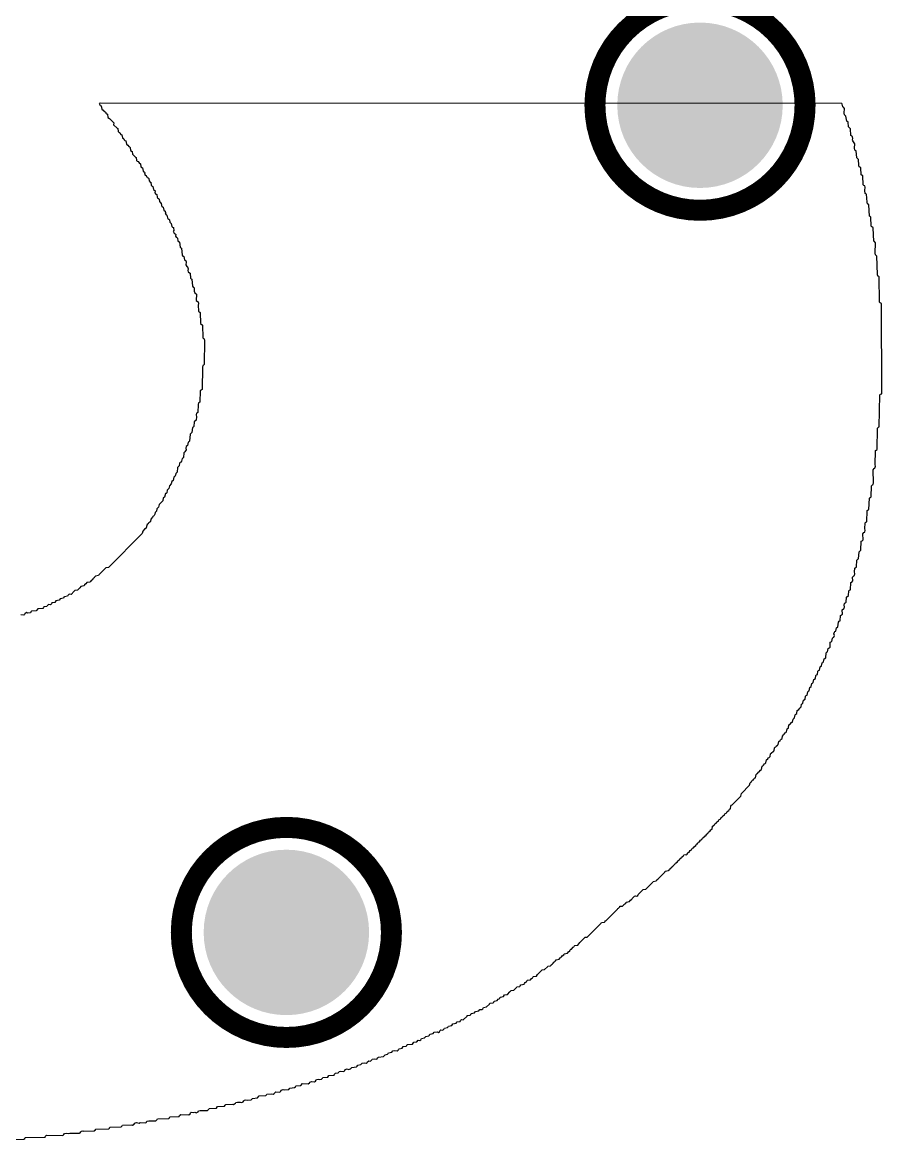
# Model space of a CAD drawing. Header units: inches. Extents: x -10 to 344, y -7 to 75.
# Drawn here: x 13.6 to 15.677, y 8.904 to 11.606 of the extents above; entities that cross this region are included whole.
import ezdxf

# ---------------------------------------------------------------- set-up
doc = ezdxf.new("R2010")
doc.units = ezdxf.units.IN
for name, color, linetype in [('Bottom Layer', 5, 'Continuous'), ('Bottom Overlay', 54, 'Continuous'), ('Drill Drawing', 1, 'Continuous'), ('Mid Layer 1', 16, 'Continuous'), ('Mid Layer 2', 76, 'Continuous'), ('Top Layer', 1, 'Continuous'), ('Via Holes', 16, 'Continuous')]:
    doc.layers.add(name, color=color, linetype=linetype)

msp = doc.modelspace()

# ---------------------------------------------------------------- hatches: boundary and pattern name
at = {"layer": 'Bottom Layer'}
h = msp.add_hatch(color=5, dxfattribs=at)
edge = h.paths.add_edge_path()
edge.add_arc((15.2381, 11.4051), 0.2, 0, 360)
h = msp.add_hatch(color=5, dxfattribs=at)
edge = h.paths.add_edge_path()
edge.add_arc((14.2381, 9.4051), 0.2, 0, 360)
at = {"layer": 'Mid Layer 1'}
h = msp.add_hatch(color=16, dxfattribs=at)
edge = h.paths.add_edge_path()
edge.add_arc((15.2381, 11.4051), 0.2, 0, 360)
h = msp.add_hatch(color=16, dxfattribs=at)
edge = h.paths.add_edge_path()
edge.add_arc((14.2381, 9.4051), 0.2, 0, 360)
at = {"layer": 'Mid Layer 2'}
h = msp.add_hatch(color=76, dxfattribs=at)
edge = h.paths.add_edge_path()
edge.add_arc((15.2381, 11.4051), 0.2, 0, 360)
h = msp.add_hatch(color=76, dxfattribs=at)
edge = h.paths.add_edge_path()
edge.add_arc((14.2381, 9.4051), 0.2, 0, 360)
at = {"layer": 'Top Layer'}
h = msp.add_hatch(color=1, dxfattribs=at)
edge = h.paths.add_edge_path()
edge.add_arc((15.2381, 11.4051), 0.2, 0, 360)
h = msp.add_hatch(color=1, dxfattribs=at)
edge = h.paths.add_edge_path()
edge.add_arc((14.2381, 9.4051), 0.2, 0, 360)
at = {"layer": 'Via Holes'}
h = msp.add_hatch(color=7, dxfattribs=at)
edge = h.paths.add_edge_path()
edge.add_arc((15.2381, 11.4051), 0.1, 0, 360)
h = msp.add_hatch(color=7, dxfattribs=at)
edge = h.paths.add_edge_path()
edge.add_arc((14.2381, 9.4051), 0.1, 0, 360)

# ---------------------------------------------------------------- linework, layer by layer
at = {"layer": 'Bottom Overlay'}
for p, q in [((13.7877, 11.4102), (13.7856, 11.4092)), ((13.7856, 11.4092), (13.7867, 11.4061)), ((13.7867, 11.4061), (13.7882, 11.4045)), ((15.5811, 11.4097), (13.7877, 11.4102)), ((13.7882, 11.4045), (13.7903, 11.4035)), ((13.7903, 11.4035), (13.7919, 11.3957)), ((15.5821, 11.4076), (15.5811, 11.4097)), ((15.5831, 11.4014), (15.5821, 11.4076)), ((15.5852, 11.4003), (15.5831, 11.4014)), ((13.7919, 11.3957), (13.7955, 11.3931)), ((13.7955, 11.3931), (13.7976, 11.3899)), ((13.7976, 11.3899), (13.7997, 11.3889)), ((13.7997, 11.3889), (13.8012, 11.3873)), ((13.8012, 11.3873), (13.8018, 11.3858)), ((13.8018, 11.3858), (13.8038, 11.3847)), ((13.8038, 11.3847), (13.8054, 11.3832)), ((13.8054, 11.3832), (13.8064, 11.3759)), ((13.8064, 11.3759), (13.8101, 11.3733)), ((15.5873, 11.3972), (15.5852, 11.4003)), ((15.5868, 11.3863), (15.5873, 11.3972)), ((15.5878, 11.3821), (15.5868, 11.3863)), ((15.5909, 11.379), (15.5878, 11.3821)), ((15.592, 11.3707), (15.5909, 11.379)), ((13.8101, 11.3733), (13.821, 11.3624)), ((13.821, 11.3624), (13.8205, 11.3577)), ((13.8205, 11.3577), (13.8288, 11.3494)), ((13.8288, 11.3494), (13.8304, 11.3489)), ((13.8304, 11.3489), (13.8314, 11.3416)), ((15.593, 11.3665), (15.592, 11.3707)), ((15.5961, 11.3645), (15.593, 11.3665)), ((15.5972, 11.353), (15.5961, 11.3645)), ((15.6019, 11.3483), (15.5972, 11.353)), ((15.6029, 11.3317), (15.6019, 11.3483)), ((13.8314, 11.3416), (13.833, 11.34)), ((13.833, 11.34), (13.8345, 11.3395)), ((13.8345, 11.3395), (13.8356, 11.3374)), ((13.8356, 11.3374), (13.8382, 11.3348)), ((13.8382, 11.3348), (13.8402, 11.3338)), ((13.8402, 11.3338), (13.8418, 11.326)), ((13.8418, 11.326), (13.8449, 11.3239)), ((13.8449, 11.3239), (13.846, 11.3218)), ((13.846, 11.3218), (13.8475, 11.3203)), ((13.8475, 11.3203), (13.8496, 11.3192)), ((15.605, 11.3307), (15.6029, 11.3317)), ((15.6065, 11.3291), (15.605, 11.3307)), ((15.6076, 11.3249), (15.6065, 11.3291)), ((15.6065, 11.3218), (15.6076, 11.3249)), ((15.6076, 11.3187), (15.6065, 11.3218)), ((13.8496, 11.3192), (13.8512, 11.3114)), ((13.8512, 11.3114), (13.8548, 11.3088)), ((13.8548, 11.3088), (13.8569, 11.3057)), ((13.8569, 11.3057), (13.859, 11.3047)), ((13.859, 11.3047), (13.8605, 11.3031)), ((13.8605, 11.3031), (13.8616, 11.2958)), ((13.8616, 11.2958), (13.8652, 11.2932)), ((13.8652, 11.2932), (13.8662, 11.287)), ((15.6123, 11.3119), (15.6076, 11.3187)), ((15.6117, 11.301), (15.6123, 11.3119)), ((15.6128, 11.2969), (15.6117, 11.301)), ((15.6159, 11.2948), (15.6128, 11.2969)), ((15.6169, 11.2781), (15.6159, 11.2948)), ((13.8662, 11.287), (13.8735, 11.2797)), ((13.8735, 11.2797), (13.8751, 11.2792)), ((13.8751, 11.2792), (13.8761, 11.2719)), ((13.8761, 11.2719), (13.8777, 11.2703)), ((13.8777, 11.2703), (13.8798, 11.2693)), ((13.8798, 11.2693), (13.8824, 11.2657)), ((13.8824, 11.2657), (13.8855, 11.2636)), ((15.6211, 11.274), (15.6169, 11.2781)), ((15.6221, 11.2605), (15.6211, 11.274)), ((13.8855, 11.2636), (13.8865, 11.2563)), ((13.8865, 11.2563), (13.8902, 11.2537)), ((13.8902, 11.2537), (13.8917, 11.2459)), ((13.8917, 11.2459), (13.8954, 11.2433)), ((13.8959, 11.2407), (13.8948, 11.2386)), ((13.8948, 11.2386), (13.8964, 11.236)), ((13.8954, 11.2433), (13.8959, 11.2407)), ((15.6232, 11.2563), (15.6221, 11.2605)), ((15.6247, 11.2558), (15.6232, 11.2563)), ((15.6268, 11.2537), (15.6247, 11.2558)), ((15.6279, 11.2371), (15.6268, 11.2537)), ((13.8964, 11.236), (13.8985, 11.235)), ((13.8985, 11.235), (13.9011, 11.2324)), ((13.9011, 11.2324), (13.9016, 11.2308)), ((13.9016, 11.2308), (13.9037, 11.2298)), ((13.9037, 11.2298), (13.9052, 11.2282)), ((13.9052, 11.2282), (13.9063, 11.222)), ((13.9063, 11.222), (13.9089, 11.2194)), ((13.9089, 11.2194), (13.9104, 11.2189)), ((13.9104, 11.2189), (13.9115, 11.2116)), ((13.9115, 11.2116), (13.913, 11.21)), ((15.6315, 11.2345), (15.6279, 11.2371)), ((15.6325, 11.2126), (15.6315, 11.2345)), ((15.6341, 11.2111), (15.6325, 11.2126)), ((13.913, 11.21), (13.9151, 11.209)), ((13.9151, 11.209), (13.9167, 11.2012)), ((13.9167, 11.2012), (13.9208, 11.1981)), ((13.9208, 11.1981), (13.9203, 11.1934)), ((13.9203, 11.1934), (13.9224, 11.1903)), ((13.9224, 11.1903), (13.9245, 11.1892)), ((13.9245, 11.1892), (13.9255, 11.183)), ((15.6362, 11.21), (15.6341, 11.2111)), ((15.6372, 11.2069), (15.6362, 11.21)), ((15.6367, 11.1991), (15.6372, 11.2069)), ((15.6377, 11.1918), (15.6367, 11.1991)), ((15.6393, 11.1913), (15.6377, 11.1918)), ((15.6409, 11.1898), (15.6393, 11.1913)), ((15.6419, 11.171), (15.6409, 11.1898)), ((13.9255, 11.183), (13.9266, 11.1809)), ((13.9266, 11.1809), (13.9286, 11.1799)), ((13.9286, 11.1799), (13.9302, 11.1783)), ((13.9302, 11.1783), (13.9312, 11.1721)), ((13.9312, 11.1721), (13.9338, 11.1695)), ((13.9338, 11.1695), (13.9354, 11.169)), ((13.9354, 11.169), (13.9364, 11.1617)), ((13.9364, 11.1617), (13.938, 11.1601)), ((13.938, 11.1601), (13.9401, 11.1591)), ((13.9401, 11.1591), (13.9416, 11.1513)), ((15.6429, 11.1669), (15.6419, 11.171)), ((15.6466, 11.1643), (15.6429, 11.1669)), ((15.6476, 11.1372), (15.6466, 11.1643)), ((13.9416, 11.1513), (13.9453, 11.1487)), ((13.9458, 11.145), (13.9448, 11.144)), ((13.9448, 11.144), (13.9474, 11.1404)), ((13.9453, 11.1487), (13.9458, 11.145)), ((13.9474, 11.1404), (13.9494, 11.1393)), ((13.9494, 11.1393), (13.9505, 11.1331)), ((13.9505, 11.1331), (13.9515, 11.131)), ((13.9515, 11.131), (13.9536, 11.13)), ((15.6497, 11.1362), (15.6476, 11.1372)), ((15.6513, 11.1346), (15.6497, 11.1362)), ((15.6523, 11.1128), (15.6513, 11.1346)), ((13.9536, 11.13), (13.9552, 11.1284)), ((13.9552, 11.1284), (13.9562, 11.1222)), ((13.9562, 11.1222), (13.9578, 11.1206)), ((13.9578, 11.1206), (13.9598, 11.1196)), ((13.9598, 11.1196), (13.9614, 11.1118)), ((13.9614, 11.1118), (13.963, 11.1102)), ((13.963, 11.1102), (13.965, 11.1092)), ((13.965, 11.1092), (13.9656, 11.1014)), ((15.6539, 11.1112), (15.6523, 11.1128)), ((15.6559, 11.1102), (15.6539, 11.1112)), ((15.657, 11.1081), (15.6559, 11.1102)), ((15.658, 11.0769), (15.657, 11.1081)), ((13.9656, 11.1014), (13.9645, 11.1003)), ((13.9645, 11.1003), (13.9671, 11.0956)), ((13.9671, 11.0956), (13.9692, 11.0946)), ((13.9692, 11.0946), (13.9708, 11.093)), ((13.9708, 11.093), (13.9702, 11.0884)), ((13.9702, 11.0884), (13.9713, 11.0863)), ((13.9713, 11.0863), (13.9734, 11.0852)), ((13.9734, 11.0852), (13.9749, 11.0837)), ((13.9749, 11.0837), (13.976, 11.0774)), ((13.976, 11.0774), (13.9786, 11.0748)), ((15.6601, 11.0759), (15.658, 11.0769)), ((13.9786, 11.0748), (13.9801, 11.0743)), ((13.9801, 11.0743), (13.9812, 11.0618)), ((13.9812, 11.0618), (13.9827, 11.0603)), ((13.9827, 11.0603), (13.9848, 11.0592)), ((13.9848, 11.0592), (13.9858, 11.0426)), ((15.6622, 11.0728), (15.6601, 11.0759)), ((15.6617, 11.0473), (15.6622, 11.0728)), ((13.9858, 11.0426), (13.9879, 11.0405)), ((13.9879, 11.0405), (13.99, 11.0395)), ((13.99, 11.0395), (13.9915, 11.0317)), ((13.9915, 11.0317), (13.9931, 11.0301)), ((13.9931, 11.0301), (13.9947, 11.0296)), ((13.9947, 11.0296), (13.9957, 11.0254)), ((13.9957, 11.0254), (13.9947, 11.0192)), ((15.6627, 11.0431), (15.6617, 11.0473)), ((15.6658, 11.04), (15.6627, 11.0431)), ((15.6669, 10.9963), (15.6658, 11.04)), ((13.9947, 11.0192), (13.9973, 11.0156)), ((13.9973, 11.0156), (13.9994, 11.0145)), ((13.9994, 11.0145), (14.0009, 11.0098)), ((14.0009, 11.0098), (13.9999, 11.0057)), ((13.9999, 11.0057), (14.0009, 11.0026)), ((14.0009, 11.0026), (14.0035, 11)), ((14.0035, 11), (14.0051, 10.9994)), ((14.0051, 10.9994), (14.0061, 10.987)), ((15.6679, 10.9922), (15.6669, 10.9963)), ((14.0061, 10.987), (14.0077, 10.9854)), ((14.0077, 10.9854), (14.0097, 10.9844)), ((14.0097, 10.9844), (14.0108, 10.9677)), ((15.6695, 10.9916), (15.6679, 10.9922)), ((15.671, 10.9901), (15.6695, 10.9916)), ((15.6721, 10.9287), (15.671, 10.9901)), ((14.0108, 10.9677), (14.0129, 10.9656)), ((14.0129, 10.9656), (14.0144, 10.9651)), ((14.0144, 10.9651), (14.0155, 10.961)), ((14.0155, 10.961), (14.0149, 10.9553)), ((14.0149, 10.9553), (14.0165, 10.9516)), ((14.0165, 10.9516), (14.0207, 10.9485)), ((14.0207, 10.9485), (14.0201, 10.9334)), ((14.0201, 10.9334), (14.0233, 10.9303)), ((14.0233, 10.9303), (14.0248, 10.9298)), ((14.0248, 10.9298), (14.0259, 10.9256)), ((14.0259, 10.9256), (14.0248, 10.9215)), ((14.0248, 10.9215), (14.0259, 10.9069)), ((15.6736, 10.9272), (15.6721, 10.9287)), ((15.6767, 10.9261), (15.6736, 10.9272)), ((15.6773, 10.7072), (15.6767, 10.9261)), ((14.0259, 10.9069), (14.0295, 10.9043)), ((14.0295, 10.9043), (14.0305, 10.8773)), ((14.0305, 10.8773), (14.0352, 10.8736)), ((14.0352, 10.8736), (14.0363, 10.8424)), ((14.0363, 10.8424), (14.0378, 10.8409)), ((14.0378, 10.8409), (14.0394, 10.8403)), ((14.0394, 10.8403), (14.0404, 10.8362)), ((14.0404, 10.8362), (14.0394, 10.7779)), ((14.0352, 10.7717), (14.0342, 10.7176)), ((14.0363, 10.7759), (14.0352, 10.7717)), ((14.0378, 10.7764), (14.0363, 10.7759)), ((14.0394, 10.7779), (14.0378, 10.7764)), ((14.03, 10.7145), (14.029, 10.6875)), ((14.0342, 10.7176), (14.03, 10.7145)), ((15.6715, 10.6277), (15.6726, 10.7046)), ((15.6726, 10.7046), (15.6747, 10.7067)), ((15.6747, 10.7067), (15.6773, 10.7072)), ((14.0248, 10.6812), (14.0238, 10.6625)), ((14.0259, 10.6854), (14.0248, 10.6812)), ((14.029, 10.6875), (14.0259, 10.6854)), ((14.0207, 10.6604), (14.0196, 10.6563)), ((14.0196, 10.6563), (14.0207, 10.6521)), ((14.0207, 10.6521), (14.0196, 10.6438)), ((14.0238, 10.6625), (14.0207, 10.6604)), ((14.0108, 10.6256), (14.0097, 10.6142)), ((14.0129, 10.6266), (14.0108, 10.6256)), ((14.0144, 10.6282), (14.0129, 10.6266)), ((14.0155, 10.6396), (14.0144, 10.6282)), ((14.0196, 10.6438), (14.0155, 10.6396)), ((15.6663, 10.5726), (15.6674, 10.6246)), ((15.6674, 10.6246), (15.6695, 10.6266)), ((15.6695, 10.6266), (15.6715, 10.6277)), ((14.0009, 10.5908), (13.9988, 10.5824)), ((14.0025, 10.5913), (14.0009, 10.5908)), ((14.004, 10.5928), (14.0025, 10.5913)), ((14.0051, 10.6095), (14.004, 10.5928)), ((14.0097, 10.6142), (14.0051, 10.6095)), ((13.9905, 10.5648), (13.9895, 10.5533)), ((13.9926, 10.5668), (13.9905, 10.5648)), ((13.9957, 10.572), (13.9926, 10.5668)), ((13.9957, 10.5804), (13.9947, 10.5762)), ((13.9947, 10.5762), (13.9957, 10.572)), ((13.9988, 10.5824), (13.9957, 10.5804)), ((15.6617, 10.5356), (15.6627, 10.57)), ((15.6627, 10.57), (15.6643, 10.5715)), ((15.6643, 10.5715), (15.6663, 10.5726)), ((13.9801, 10.5398), (13.9791, 10.5336)), ((13.9817, 10.5414), (13.9801, 10.5398)), ((13.9838, 10.5424), (13.9817, 10.5414)), ((13.9848, 10.5445), (13.9838, 10.5424)), ((13.9858, 10.5507), (13.9848, 10.5445)), ((13.9879, 10.5518), (13.9858, 10.5507)), ((13.9895, 10.5533), (13.9879, 10.5518)), ((13.9697, 10.5107), (13.9687, 10.5076)), ((13.9708, 10.5148), (13.9697, 10.5107)), ((13.9739, 10.518), (13.9708, 10.5148)), ((13.9749, 10.5294), (13.9739, 10.518)), ((13.9791, 10.5336), (13.9749, 10.5294)), ((15.657, 10.5237), (15.6591, 10.5268)), ((15.6575, 10.492), (15.657, 10.5237)), ((15.6591, 10.5268), (15.6611, 10.5278)), ((15.6611, 10.5278), (15.6627, 10.5325)), ((15.6627, 10.5325), (15.6617, 10.5356)), ((13.9552, 10.4847), (13.9541, 10.4784)), ((13.9598, 10.4894), (13.9552, 10.4847)), ((13.9609, 10.4956), (13.9598, 10.4894)), ((13.9645, 10.4982), (13.9609, 10.4956)), ((13.9656, 10.5055), (13.9645, 10.4982)), ((13.9687, 10.5076), (13.9656, 10.5055)), ((15.6518, 10.4582), (15.6528, 10.4852)), ((15.6528, 10.4852), (15.6549, 10.4873)), ((15.6549, 10.4873), (15.6565, 10.4878)), ((15.6565, 10.4878), (15.6575, 10.492)), ((13.9406, 10.4556), (13.9396, 10.4483)), ((13.9437, 10.4576), (13.9406, 10.4556)), ((13.9458, 10.466), (13.9437, 10.4576)), ((13.9474, 10.4665), (13.9458, 10.466)), ((13.9489, 10.4681), (13.9474, 10.4665)), ((13.95, 10.4743), (13.9489, 10.4681)), ((13.9541, 10.4784), (13.95, 10.4743)), ((15.6476, 10.4551), (15.6497, 10.4571)), ((15.6497, 10.4571), (15.6518, 10.4582)), ((13.925, 10.4296), (13.924, 10.4233)), ((13.9292, 10.4337), (13.925, 10.4296)), ((13.9302, 10.44), (13.9292, 10.4337)), ((13.9359, 10.4457), (13.9302, 10.44)), ((13.9396, 10.4483), (13.9359, 10.4457)), ((15.6466, 10.428), (15.6476, 10.4551)), ((13.9104, 10.4046), (13.9094, 10.3984)), ((13.9146, 10.4088), (13.9104, 10.4046)), ((13.9156, 10.4109), (13.9146, 10.4088)), ((13.9172, 10.4114), (13.9156, 10.4109)), ((13.9188, 10.4129), (13.9172, 10.4114)), ((13.9198, 10.4161), (13.9188, 10.4129)), ((13.9208, 10.4202), (13.9198, 10.4161)), ((13.924, 10.4233), (13.9208, 10.4202)), ((15.6414, 10.3979), (15.6424, 10.4249)), ((15.6424, 10.4249), (15.6445, 10.427)), ((15.6445, 10.427), (15.6466, 10.428)), ((13.8907, 10.3755), (13.8896, 10.3693)), ((13.8954, 10.3802), (13.8907, 10.3755)), ((13.899, 10.3828), (13.8954, 10.3802)), ((13.9, 10.3869), (13.899, 10.3828)), ((13.9016, 10.3916), (13.9, 10.3869)), ((13.9037, 10.3927), (13.9016, 10.3916)), ((13.9042, 10.3942), (13.9037, 10.3927)), ((13.9058, 10.3958), (13.9042, 10.3942)), ((13.9078, 10.3968), (13.9058, 10.3958)), ((13.9094, 10.3984), (13.9078, 10.3968)), ((15.6362, 10.3729), (15.6377, 10.3776)), ((15.6367, 10.3807), (15.6377, 10.3953)), ((15.6377, 10.3776), (15.6367, 10.3807)), ((15.6377, 10.3953), (15.6393, 10.3968)), ((15.6393, 10.3968), (15.6414, 10.3979)), ((13.8896, 10.3693), (13.808, 10.2876)), ((15.6273, 10.3297), (15.6279, 10.3511)), ((15.6279, 10.3511), (15.6299, 10.3521)), ((15.6299, 10.3521), (15.6325, 10.3547)), ((15.632, 10.3687), (15.6341, 10.3719)), ((15.6325, 10.3547), (15.632, 10.3687)), ((15.6341, 10.3719), (15.6362, 10.3729)), ((15.6216, 10.3084), (15.6227, 10.3251)), ((15.6227, 10.3251), (15.6273, 10.3297)), ((15.6164, 10.2887), (15.6175, 10.3053)), ((15.6175, 10.3053), (15.6195, 10.3074)), ((15.6195, 10.3074), (15.6216, 10.3084)), ((13.7768, 10.2668), (13.7742, 10.2642)), ((13.7841, 10.2679), (13.7768, 10.2668)), ((13.7846, 10.2694), (13.7841, 10.2679)), ((13.8018, 10.2866), (13.7846, 10.2694)), ((13.808, 10.2876), (13.8018, 10.2866)), ((15.6071, 10.2637), (15.6097, 10.2673)), ((15.6097, 10.2673), (15.6117, 10.2684)), ((15.6117, 10.2767), (15.6128, 10.2861)), ((15.6128, 10.2725), (15.6117, 10.2767)), ((15.6117, 10.2684), (15.6128, 10.2725)), ((15.6128, 10.2861), (15.6164, 10.2887)), ((13.7415, 10.2419), (13.7388, 10.2382)), ((13.7493, 10.2434), (13.7415, 10.2419)), ((13.7503, 10.2455), (13.7493, 10.2434)), ((13.7534, 10.2476), (13.7503, 10.2455)), ((13.756, 10.2512), (13.7534, 10.2476)), ((13.7633, 10.2523), (13.756, 10.2512)), ((13.7648, 10.2538), (13.7633, 10.2523)), ((13.7659, 10.2559), (13.7648, 10.2538)), ((13.769, 10.258), (13.7659, 10.2559)), ((13.77, 10.2601), (13.769, 10.258)), ((13.7716, 10.2616), (13.77, 10.2601)), ((13.7737, 10.2627), (13.7716, 10.2616)), ((13.7742, 10.2642), (13.7737, 10.2627)), ((15.6019, 10.2336), (15.6029, 10.2512)), ((15.6029, 10.2512), (15.605, 10.2523)), ((15.605, 10.2523), (15.6076, 10.2549)), ((15.6076, 10.2549), (15.6071, 10.2637)), ((13.6993, 10.2133), (13.6915, 10.2117)), ((13.7004, 10.2154), (13.6993, 10.2133)), ((13.7019, 10.2169), (13.7004, 10.2154)), ((13.7092, 10.218), (13.7019, 10.2169)), ((13.7097, 10.2195), (13.7092, 10.218)), ((13.7129, 10.2226), (13.7097, 10.2195)), ((13.7175, 10.2221), (13.7129, 10.2226)), ((13.7253, 10.2299), (13.7175, 10.2221)), ((13.7264, 10.232), (13.7253, 10.2299)), ((13.7331, 10.2325), (13.7264, 10.232)), ((13.7388, 10.2382), (13.7331, 10.2325)), ((15.5915, 10.2034), (15.5925, 10.2159)), ((15.5925, 10.2159), (15.5972, 10.2195)), ((15.5972, 10.2195), (15.5982, 10.2309)), ((15.5982, 10.2309), (15.5998, 10.2325)), ((15.5998, 10.2325), (15.6019, 10.2336)), ((13.6369, 10.1873), (13.6333, 10.1826)), ((13.6494, 10.1883), (13.6369, 10.1873)), ((13.6505, 10.1904), (13.6494, 10.1883)), ((13.652, 10.192), (13.6505, 10.1904)), ((13.6593, 10.193), (13.652, 10.192)), ((13.6598, 10.1946), (13.6593, 10.193)), ((13.6629, 10.1977), (13.6598, 10.1946)), ((13.6676, 10.1972), (13.6629, 10.1977)), ((13.6702, 10.1998), (13.6676, 10.1972)), ((13.6713, 10.2018), (13.6702, 10.1998)), ((13.6785, 10.2029), (13.6713, 10.2018)), ((13.6811, 10.2065), (13.6785, 10.2029)), ((13.6889, 10.2081), (13.6811, 10.2065)), ((13.6915, 10.2117), (13.6889, 10.2081)), ((15.5821, 10.1847), (15.5852, 10.1878)), ((15.5852, 10.1878), (15.5868, 10.1883)), ((15.5868, 10.1966), (15.5878, 10.2008)), ((15.5878, 10.1925), (15.5868, 10.1966)), ((15.5868, 10.1883), (15.5878, 10.1925)), ((15.5878, 10.2008), (15.5894, 10.2024)), ((15.5894, 10.2024), (15.5915, 10.2034)), ((13.6031, 10.1722), (13.5964, 10.1727)), ((13.6047, 10.1738), (13.6031, 10.1722)), ((13.6057, 10.1758), (13.6047, 10.1738)), ((13.6094, 10.1784), (13.6057, 10.1758)), ((13.6125, 10.1774), (13.6094, 10.1784)), ((13.6193, 10.1779), (13.6125, 10.1774)), ((13.6203, 10.18), (13.6193, 10.1779)), ((13.6219, 10.1816), (13.6203, 10.18)), ((13.6333, 10.1826), (13.6219, 10.1816)), ((15.5748, 10.1576), (15.5769, 10.1587)), ((15.5769, 10.1587), (15.5779, 10.1712)), ((15.5779, 10.1712), (15.5826, 10.1748)), ((15.5826, 10.1748), (15.5821, 10.1847)), ((15.5618, 10.127), (15.5629, 10.1311)), ((15.5629, 10.1311), (15.5644, 10.1327)), ((15.5644, 10.1327), (15.5665, 10.1337)), ((15.5665, 10.1337), (15.5681, 10.1415)), ((15.5681, 10.1415), (15.5717, 10.1441)), ((15.5717, 10.1441), (15.5727, 10.1556)), ((15.5727, 10.1556), (15.5748, 10.1576)), ((15.5525, 10.0947), (15.553, 10.1067)), ((15.553, 10.1067), (15.5566, 10.1082)), ((15.5566, 10.1082), (15.5587, 10.1166)), ((15.5587, 10.1166), (15.5603, 10.1181)), ((15.5603, 10.1181), (15.5618, 10.1186)), ((15.5629, 10.1228), (15.5618, 10.127)), ((15.5618, 10.1186), (15.5629, 10.1228)), ((15.5421, 10.0687), (15.5431, 10.0812)), ((15.5431, 10.0812), (15.5447, 10.0828)), ((15.5447, 10.0828), (15.5467, 10.0838)), ((15.5467, 10.0838), (15.5483, 10.0916)), ((15.5483, 10.0916), (15.5525, 10.0947)), ((15.5322, 10.0495), (15.5332, 10.0568)), ((15.5332, 10.0568), (15.5353, 10.0578)), ((15.5353, 10.0578), (15.5369, 10.0594)), ((15.5369, 10.0594), (15.5379, 10.0666)), ((15.5379, 10.0666), (15.5421, 10.0687)), ((15.5171, 10.0188), (15.5182, 10.0261)), ((15.5182, 10.0261), (15.5197, 10.0276)), ((15.5197, 10.0276), (15.5218, 10.0287)), ((15.5218, 10.0287), (15.5233, 10.0365)), ((15.5233, 10.0365), (15.5249, 10.038)), ((15.5249, 10.038), (15.527, 10.0391)), ((15.527, 10.0391), (15.5285, 10.0469)), ((15.5285, 10.0469), (15.5322, 10.0495)), ((15.502, 9.9892), (15.5036, 9.997)), ((15.5036, 9.997), (15.5072, 9.9996)), ((15.5072, 9.9996), (15.5083, 10.0068)), ((15.5083, 10.0068), (15.5103, 10.0079)), ((15.5103, 10.0079), (15.5119, 10.0094)), ((15.5119, 10.0094), (15.513, 10.0167)), ((15.513, 10.0167), (15.5171, 10.0188)), ((15.488, 9.9668), (15.4922, 9.9689)), ((15.4922, 9.9689), (15.4932, 9.9762)), ((15.4932, 9.9762), (15.4948, 9.9777)), ((15.4948, 9.9777), (15.4968, 9.9788)), ((15.4968, 9.9788), (15.4984, 9.9866)), ((15.4984, 9.9866), (15.5, 9.9881)), ((15.5, 9.9881), (15.502, 9.9892)), ((15.4719, 9.9341), (15.4734, 9.9419)), ((15.4734, 9.9419), (15.4771, 9.9445)), ((15.4771, 9.9445), (15.4792, 9.9476)), ((15.4792, 9.9476), (15.4812, 9.9486)), ((15.4812, 9.9486), (15.4828, 9.9502)), ((15.4828, 9.9502), (15.4833, 9.9569)), ((15.4833, 9.9569), (15.4854, 9.958)), ((15.4854, 9.958), (15.487, 9.9595)), ((15.487, 9.9595), (15.488, 9.9668)), ((15.462, 9.9138), (15.463, 9.9211)), ((15.463, 9.9211), (15.4646, 9.9226)), ((15.4646, 9.9226), (15.4667, 9.9237)), ((15.4667, 9.9237), (15.4682, 9.9315)), ((15.4682, 9.9315), (15.4698, 9.933)), ((15.4698, 9.933), (15.4719, 9.9341)), ((15.4438, 9.8873), (15.4459, 9.8883)), ((15.4459, 9.8883), (15.4474, 9.8899)), ((15.4474, 9.8899), (15.4485, 9.8971)), ((15.4485, 9.8971), (15.4521, 9.8997)), ((15.4521, 9.8997), (15.4532, 9.907)), ((15.4532, 9.907), (15.4552, 9.9081)), ((15.4552, 9.9081), (15.4604, 9.9133)), ((15.4604, 9.9133), (15.462, 9.9138)), ((15.4272, 9.8592), (15.4287, 9.867)), ((15.4287, 9.867), (15.4318, 9.8691)), ((15.4318, 9.8691), (15.4329, 9.8711)), ((15.4329, 9.8711), (15.4344, 9.8727)), ((15.4344, 9.8727), (15.4365, 9.8737)), ((15.4365, 9.8737), (15.4376, 9.88)), ((15.4376, 9.88), (15.4396, 9.8831)), ((15.4396, 9.8831), (15.4417, 9.8841)), ((15.4417, 9.8841), (15.4438, 9.8873)), ((15.4079, 9.8306), (15.4084, 9.8373)), ((15.4084, 9.8373), (15.4105, 9.8384)), ((15.4105, 9.8384), (15.4157, 9.8436)), ((15.4157, 9.8436), (15.4173, 9.8441)), ((15.4173, 9.8441), (15.4183, 9.8514)), ((15.4183, 9.8514), (15.4199, 9.8529)), ((15.4199, 9.8529), (15.4214, 9.8535)), ((15.4214, 9.8535), (15.4225, 9.8555)), ((15.4225, 9.8555), (15.4251, 9.8581)), ((15.4251, 9.8581), (15.4272, 9.8592)), ((15.3882, 9.8067), (15.3897, 9.8082)), ((15.3897, 9.8082), (15.3918, 9.8093)), ((15.3918, 9.8093), (15.3939, 9.8124)), ((15.3939, 9.8124), (15.396, 9.8134)), ((15.396, 9.8134), (15.3975, 9.815)), ((15.3975, 9.815), (15.3986, 9.8223)), ((15.3986, 9.8223), (15.4022, 9.8249)), ((15.4022, 9.8249), (15.4032, 9.8269)), ((15.4032, 9.8269), (15.4053, 9.828)), ((15.4053, 9.828), (15.4079, 9.8306)), ((15.372, 9.7791), (15.3736, 9.7869)), ((15.3736, 9.7869), (15.3752, 9.7885)), ((15.3752, 9.7885), (15.3772, 9.7895)), ((15.3772, 9.7895), (15.3793, 9.7926)), ((15.3793, 9.7926), (15.3814, 9.7937)), ((15.3814, 9.7937), (15.384, 9.7973)), ((15.384, 9.7973), (15.3871, 9.7994)), ((15.3871, 9.7994), (15.3882, 9.8067)), ((15.3382, 9.7411), (15.358, 9.7609)), ((15.358, 9.7609), (15.359, 9.7671)), ((15.359, 9.7671), (15.3606, 9.7687)), ((15.3606, 9.7687), (15.3622, 9.7692)), ((15.3622, 9.7692), (15.3632, 9.7713)), ((15.3632, 9.7713), (15.3658, 9.7739)), ((15.3658, 9.7739), (15.3674, 9.7744)), ((15.3674, 9.7744), (15.3684, 9.7765)), ((15.3684, 9.7765), (15.37, 9.7781)), ((15.37, 9.7781), (15.372, 9.7791)), ((15.3159, 9.7136), (15.3372, 9.7349)), ((15.3372, 9.7349), (15.3382, 9.7411)), ((15.3039, 9.6975), (15.3076, 9.7001)), ((15.3076, 9.7001), (15.3096, 9.7032)), ((15.3096, 9.7032), (15.3117, 9.7042)), ((15.3117, 9.7042), (15.3128, 9.7105)), ((15.3128, 9.7105), (15.3138, 9.7126)), ((15.3138, 9.7126), (15.3159, 9.7136)), ((15.2779, 9.6704), (15.279, 9.6725)), ((15.279, 9.6725), (15.2826, 9.6751)), ((15.2826, 9.6751), (15.2847, 9.6782)), ((15.2847, 9.6782), (15.2868, 9.6793)), ((15.2868, 9.6793), (15.2883, 9.6808)), ((15.2883, 9.6808), (15.2888, 9.6824)), ((15.2888, 9.6824), (15.2909, 9.6834)), ((15.2909, 9.6834), (15.2925, 9.685)), ((15.2925, 9.685), (15.2935, 9.6871)), ((15.2935, 9.6871), (15.2972, 9.6897)), ((15.2972, 9.6897), (15.2992, 9.6928)), ((15.2992, 9.6928), (15.3013, 9.6938)), ((15.3013, 9.6938), (15.3029, 9.6954)), ((15.3029, 9.6954), (15.3039, 9.6975)), ((15.2571, 9.6444), (15.2582, 9.6465)), ((15.2582, 9.6465), (15.2597, 9.6481)), ((15.2597, 9.6481), (15.2618, 9.6491)), ((15.2618, 9.6491), (15.2644, 9.6528)), ((15.2644, 9.6528), (15.2675, 9.6548)), ((15.2675, 9.6548), (15.2686, 9.6621)), ((15.2686, 9.6621), (15.2722, 9.6647)), ((15.2722, 9.6647), (15.2743, 9.6678)), ((15.2743, 9.6678), (15.2764, 9.6689)), ((15.2764, 9.6689), (15.2779, 9.6704)), ((15.2291, 9.6174), (15.2306, 9.619)), ((15.2306, 9.619), (15.2322, 9.6195)), ((15.2322, 9.6195), (15.2332, 9.6216)), ((15.2332, 9.6216), (15.2348, 9.6231)), ((15.2348, 9.6231), (15.2369, 9.6242)), ((15.2369, 9.6242), (15.2395, 9.6278)), ((15.2395, 9.6278), (15.2426, 9.6299)), ((15.2426, 9.6299), (15.2436, 9.632)), ((15.2436, 9.632), (15.2452, 9.6335)), ((15.2452, 9.6335), (15.2473, 9.6346)), ((15.2473, 9.6346), (15.2499, 9.6382)), ((15.2499, 9.6382), (15.253, 9.6403)), ((15.253, 9.6403), (15.254, 9.6424)), ((15.254, 9.6424), (15.2571, 9.6444)), ((15.1973, 9.5898), (15.1994, 9.593)), ((15.1994, 9.593), (15.202, 9.5935)), ((15.202, 9.5935), (15.2057, 9.593)), ((15.2057, 9.593), (15.2072, 9.5945)), ((15.2072, 9.5945), (15.2083, 9.5966)), ((15.2083, 9.5966), (15.2098, 9.5982)), ((15.2098, 9.5982), (15.2119, 9.5992)), ((15.2119, 9.5992), (15.2145, 9.6028)), ((15.2145, 9.6028), (15.2176, 9.6049)), ((15.2176, 9.6049), (15.2187, 9.607)), ((15.2187, 9.607), (15.2202, 9.6086)), ((15.2202, 9.6086), (15.2223, 9.6096)), ((15.2223, 9.6096), (15.2249, 9.6132)), ((15.2249, 9.6132), (15.228, 9.6153)), ((15.228, 9.6153), (15.2291, 9.6174)), ((15.1687, 9.5623), (15.1724, 9.5649)), ((15.1724, 9.5649), (15.1745, 9.568)), ((15.1745, 9.568), (15.1765, 9.569)), ((15.1765, 9.569), (15.1781, 9.5706)), ((15.1781, 9.5706), (15.1791, 9.5727)), ((15.1791, 9.5727), (15.1828, 9.5753)), ((15.1828, 9.5753), (15.1849, 9.5784)), ((15.1849, 9.5784), (15.1869, 9.5794)), ((15.1869, 9.5794), (15.1885, 9.581)), ((15.1885, 9.581), (15.1895, 9.5831)), ((15.1895, 9.5831), (15.1927, 9.5852)), ((15.1927, 9.5852), (15.1937, 9.5872)), ((15.1937, 9.5872), (15.1973, 9.5898)), ((15.136, 9.5337), (15.1531, 9.5508)), ((15.1531, 9.5508), (15.1542, 9.5529)), ((15.1542, 9.5529), (15.162, 9.5545)), ((15.162, 9.5545), (15.1635, 9.556)), ((15.1635, 9.556), (15.1646, 9.5581)), ((15.1646, 9.5581), (15.1677, 9.5602)), ((15.1677, 9.5602), (15.1687, 9.5623)), ((15.1006, 9.5087), (15.1069, 9.5098)), ((15.1069, 9.5098), (15.124, 9.5269)), ((15.124, 9.5269), (15.1245, 9.5285)), ((15.1245, 9.5285), (15.1318, 9.5295)), ((15.1318, 9.5295), (15.1334, 9.5311)), ((15.1334, 9.5311), (15.1339, 9.5326)), ((15.1339, 9.5326), (15.136, 9.5337)), ((15.0673, 9.4796), (15.0699, 9.4833)), ((15.0699, 9.4833), (15.0731, 9.4853)), ((15.0731, 9.4853), (15.0741, 9.4874)), ((15.0741, 9.4874), (15.0757, 9.489)), ((15.0757, 9.489), (15.0777, 9.49)), ((15.0777, 9.49), (15.0798, 9.4931)), ((15.0798, 9.4931), (15.0824, 9.4936)), ((15.0824, 9.4936), (15.085, 9.4931)), ((15.085, 9.4931), (15.0876, 9.4947)), ((15.0876, 9.4947), (15.0887, 9.4968)), ((15.0887, 9.4968), (15.1006, 9.5087)), ((15.0112, 9.4339), (15.0387, 9.4614)), ((15.0387, 9.4614), (15.0393, 9.463)), ((15.0393, 9.463), (15.0413, 9.464)), ((15.0413, 9.464), (15.044, 9.4666)), ((15.044, 9.4666), (15.0445, 9.4682)), ((15.0445, 9.4682), (15.0471, 9.4687)), ((15.0471, 9.4687), (15.0507, 9.4682)), ((15.0507, 9.4682), (15.0533, 9.4708)), ((15.0533, 9.4708), (15.0543, 9.4729)), ((15.0543, 9.4729), (15.0585, 9.476)), ((15.0585, 9.476), (15.0595, 9.4781)), ((15.0595, 9.4781), (15.0673, 9.4796)), ((14.9992, 9.4271), (14.9998, 9.4287)), ((14.9998, 9.4287), (15.007, 9.4297)), ((15.007, 9.4297), (15.0086, 9.4313)), ((15.0086, 9.4313), (15.0091, 9.4328)), ((15.0091, 9.4328), (15.0112, 9.4339)), ((14.9654, 9.3933), (14.9992, 9.4271)), ((14.9353, 9.3735), (14.9426, 9.3746)), ((14.9426, 9.3746), (14.9478, 9.3808)), ((14.9478, 9.3808), (14.9602, 9.3933)), ((14.9602, 9.3933), (14.9628, 9.3938)), ((14.9628, 9.3938), (14.9654, 9.3933)), ((14.9036, 9.346), (14.9046, 9.3481)), ((14.9046, 9.3481), (14.9088, 9.3512)), ((14.9088, 9.3512), (14.9098, 9.3533)), ((14.9098, 9.3533), (14.9176, 9.3548)), ((14.9176, 9.3548), (14.9202, 9.3585)), ((14.9202, 9.3585), (14.9233, 9.3605)), ((14.9233, 9.3605), (14.9244, 9.3626)), ((14.9244, 9.3626), (14.9259, 9.3642)), ((14.9259, 9.3642), (14.927, 9.3642)), ((14.927, 9.3642), (14.9275, 9.3647)), ((14.9275, 9.3647), (14.9311, 9.3694)), ((14.9311, 9.3694), (14.9327, 9.3699)), ((14.9327, 9.3699), (14.9337, 9.372)), ((14.9337, 9.372), (14.9353, 9.3735)), ((14.8625, 9.3153), (14.8692, 9.3221)), ((14.8692, 9.3221), (14.8698, 9.3236)), ((14.8698, 9.3236), (14.877, 9.3247)), ((14.877, 9.3247), (14.8786, 9.3262)), ((14.8786, 9.3262), (14.8791, 9.3278)), ((14.8791, 9.3278), (14.8812, 9.3288)), ((14.8812, 9.3288), (14.8838, 9.3314)), ((14.8838, 9.3314), (14.8843, 9.333)), ((14.8843, 9.333), (14.8864, 9.334)), ((14.8864, 9.334), (14.889, 9.3366)), ((14.889, 9.3366), (14.89, 9.3387)), ((14.89, 9.3387), (14.8978, 9.3403)), ((14.8978, 9.3403), (14.8999, 9.3434)), ((14.8999, 9.3434), (14.902, 9.3444)), ((14.902, 9.3444), (14.9036, 9.346)), ((14.8282, 9.2903), (14.8308, 9.294)), ((14.8308, 9.294), (14.8328, 9.295)), ((14.8328, 9.295), (14.8339, 9.2971)), ((14.8339, 9.2971), (14.8354, 9.2987)), ((14.8354, 9.2987), (14.8427, 9.2997)), ((14.8427, 9.2997), (14.8453, 9.3033)), ((14.8453, 9.3033), (14.8562, 9.3143)), ((14.8562, 9.3143), (14.8625, 9.3153)), ((14.7876, 9.2654), (14.7944, 9.2721)), ((14.7944, 9.2721), (14.7949, 9.2737)), ((14.7949, 9.2737), (14.8022, 9.2747)), ((14.8022, 9.2747), (14.8037, 9.2763)), ((14.8037, 9.2763), (14.8048, 9.2784)), ((14.8048, 9.2784), (14.8126, 9.2799)), ((14.8126, 9.2799), (14.8141, 9.2815)), ((14.8141, 9.2815), (14.8152, 9.2836)), ((14.8152, 9.2836), (14.8183, 9.2857)), ((14.8183, 9.2857), (14.8193, 9.2877)), ((14.8193, 9.2877), (14.8209, 9.2893)), ((14.8209, 9.2893), (14.8282, 9.2903)), ((14.7403, 9.2389), (14.7481, 9.2404)), ((14.7481, 9.2404), (14.7502, 9.2435)), ((14.7502, 9.2435), (14.7523, 9.2446)), ((14.7523, 9.2446), (14.7538, 9.2461)), ((14.7538, 9.2461), (14.7549, 9.2482)), ((14.7549, 9.2482), (14.7627, 9.2498)), ((14.7627, 9.2498), (14.7658, 9.2539)), ((14.7658, 9.2539), (14.773, 9.255)), ((14.773, 9.255), (14.7782, 9.2612)), ((14.7782, 9.2612), (14.7814, 9.2643)), ((14.7814, 9.2643), (14.7876, 9.2654)), ((14.693, 9.2103), (14.6956, 9.2139)), ((14.6956, 9.2139), (14.7034, 9.2155)), ((14.7034, 9.2155), (14.7055, 9.2186)), ((14.7055, 9.2186), (14.7081, 9.2191)), ((14.7081, 9.2191), (14.7107, 9.2186)), ((14.7107, 9.2186), (14.7133, 9.2201)), ((14.7133, 9.2201), (14.7148, 9.2238)), ((14.7148, 9.2238), (14.7221, 9.2248)), ((14.7221, 9.2248), (14.7289, 9.2316)), ((14.7289, 9.2316), (14.7299, 9.2337)), ((14.7299, 9.2337), (14.7377, 9.2352)), ((14.7377, 9.2352), (14.7393, 9.2368)), ((14.7393, 9.2368), (14.7403, 9.2389)), ((14.6483, 9.1853), (14.6509, 9.189)), ((14.6509, 9.189), (14.6581, 9.19)), ((14.6581, 9.19), (14.6592, 9.1921)), ((14.6592, 9.1921), (14.6618, 9.1947)), ((14.6618, 9.1947), (14.6659, 9.1936)), ((14.6659, 9.1936), (14.6748, 9.2025)), ((14.6748, 9.2025), (14.6753, 9.204)), ((14.6753, 9.204), (14.6826, 9.2051)), ((14.6826, 9.2051), (14.6841, 9.2066)), ((14.6841, 9.2066), (14.6852, 9.2087)), ((14.6852, 9.2087), (14.693, 9.2103)), ((14.5843, 9.1567), (14.5853, 9.1588)), ((14.5853, 9.1588), (14.5931, 9.1604)), ((14.5931, 9.1604), (14.5957, 9.164)), ((14.5957, 9.164), (14.6025, 9.1645)), ((14.6025, 9.1645), (14.6056, 9.1635)), ((14.6056, 9.1635), (14.6082, 9.165)), ((14.6082, 9.165), (14.6093, 9.1671)), ((14.6093, 9.1671), (14.6119, 9.1697)), ((14.6119, 9.1697), (14.616, 9.1687)), ((14.616, 9.1687), (14.6197, 9.1723)), ((14.6197, 9.1723), (14.6202, 9.1739)), ((14.6202, 9.1739), (14.6275, 9.1749)), ((14.6275, 9.1749), (14.629, 9.1765)), ((14.629, 9.1765), (14.6301, 9.1786)), ((14.6301, 9.1786), (14.6379, 9.1801)), ((14.6379, 9.1801), (14.6405, 9.1838)), ((14.6405, 9.1838), (14.6483, 9.1853)), ((14.5276, 9.1302), (14.5292, 9.1318)), ((14.5292, 9.1318), (14.5302, 9.1338)), ((14.5302, 9.1338), (14.5427, 9.1349)), ((14.5427, 9.1349), (14.5463, 9.1396)), ((14.5463, 9.1396), (14.5536, 9.1406)), ((14.5536, 9.1406), (14.5567, 9.1448)), ((14.5567, 9.1448), (14.5609, 9.1437)), ((14.5609, 9.1437), (14.5635, 9.1453)), ((14.5635, 9.1453), (14.5651, 9.1489)), ((14.5651, 9.1489), (14.5723, 9.15)), ((14.5723, 9.15), (14.5739, 9.1515)), ((14.5739, 9.1515), (14.5749, 9.1536)), ((14.5749, 9.1536), (14.5827, 9.1552)), ((14.5827, 9.1552), (14.5843, 9.1567)), ((14.4606, 9.1037), (14.473, 9.1047)), ((14.473, 9.1047), (14.4767, 9.1094)), ((14.4767, 9.1094), (14.4829, 9.1104)), ((14.4829, 9.1104), (14.4845, 9.112)), ((14.4845, 9.112), (14.485, 9.1136)), ((14.485, 9.1136), (14.4933, 9.1156)), ((14.4933, 9.1156), (14.4954, 9.1188)), ((14.4954, 9.1188), (14.4995, 9.1198)), ((14.4995, 9.1198), (14.5058, 9.1188)), ((14.5058, 9.1188), (14.5084, 9.1203)), ((14.5084, 9.1203), (14.5094, 9.1224)), ((14.5094, 9.1224), (14.511, 9.124)), ((14.511, 9.124), (14.5183, 9.125)), ((14.5183, 9.125), (14.5203, 9.1292)), ((14.5203, 9.1292), (14.5276, 9.1302)), ((14.3935, 9.0751), (14.3961, 9.0787)), ((14.3961, 9.0787), (14.4075, 9.0798)), ((14.4075, 9.0798), (14.4096, 9.0818)), ((14.4096, 9.0818), (14.4106, 9.0839)), ((14.4106, 9.0839), (14.4184, 9.0855)), ((14.4184, 9.0855), (14.421, 9.0891)), ((14.421, 9.0891), (14.4278, 9.0896)), ((14.4278, 9.0896), (14.4309, 9.0886)), ((14.4309, 9.0886), (14.4335, 9.0902)), ((14.4335, 9.0902), (14.4346, 9.0922)), ((14.4346, 9.0922), (14.4372, 9.0948)), ((14.4372, 9.0948), (14.4413, 9.0938)), ((14.4413, 9.0938), (14.445, 9.0974)), ((14.445, 9.0974), (14.4455, 9.099)), ((14.4455, 9.099), (14.4502, 9.0995)), ((14.4502, 9.0995), (14.4569, 9.099)), ((14.4569, 9.099), (14.4595, 9.1016)), ((14.4595, 9.1016), (14.4606, 9.1037)), ((14.3228, 9.0501), (14.3254, 9.0527)), ((14.3254, 9.0527), (14.3259, 9.0543)), ((14.3259, 9.0543), (14.3384, 9.0553)), ((14.3384, 9.0553), (14.341, 9.059)), ((14.341, 9.059), (14.3534, 9.06)), ((14.3534, 9.06), (14.3545, 9.0621)), ((14.3545, 9.0621), (14.3571, 9.0647)), ((14.3571, 9.0647), (14.3633, 9.0657)), ((14.3633, 9.0657), (14.3649, 9.0673)), ((14.3649, 9.0673), (14.3654, 9.0688)), ((14.3654, 9.0688), (14.3696, 9.0699)), ((14.3696, 9.0699), (14.3768, 9.0688)), ((14.3768, 9.0688), (14.3794, 9.0714)), ((14.3794, 9.0714), (14.3805, 9.0735)), ((14.3805, 9.0735), (14.3852, 9.0751)), ((14.3852, 9.0751), (14.3883, 9.074)), ((14.3883, 9.074), (14.3935, 9.0751)), ((14.2245, 9.0215), (14.2255, 9.0236)), ((14.2255, 9.0236), (14.2302, 9.0252)), ((14.2302, 9.0252), (14.2333, 9.0241)), ((14.2333, 9.0241), (14.2437, 9.0252)), ((14.2437, 9.0252), (14.2463, 9.0288)), ((14.2463, 9.0288), (14.2578, 9.0298)), ((14.2578, 9.0298), (14.2598, 9.0319)), ((14.2598, 9.0319), (14.2609, 9.034)), ((14.2609, 9.034), (14.2734, 9.035)), ((14.2734, 9.035), (14.277, 9.0397)), ((14.277, 9.0397), (14.291, 9.0392)), ((14.291, 9.0392), (14.2942, 9.0413)), ((14.2942, 9.0413), (14.2952, 9.0434)), ((14.2952, 9.0434), (14.2999, 9.0449)), ((14.2999, 9.0449), (14.3061, 9.0439)), ((14.3061, 9.0439), (14.3087, 9.0454)), ((14.3087, 9.0454), (14.3098, 9.0475)), ((14.3098, 9.0475), (14.3113, 9.0491)), ((14.3113, 9.0491), (14.3155, 9.0501)), ((14.3155, 9.0501), (14.3186, 9.0491)), ((14.3186, 9.0491), (14.3228, 9.0501)), ((14.134, 8.9955), (14.1351, 8.9976)), ((14.1351, 8.9976), (14.1366, 8.9992)), ((14.1366, 8.9992), (14.1397, 9.0002)), ((14.1397, 9.0002), (14.1429, 8.9992)), ((14.1429, 8.9992), (14.1533, 9.0002)), ((14.1533, 9.0002), (14.1548, 9.0018)), ((14.1548, 9.0018), (14.1559, 9.0038)), ((14.1559, 9.0038), (14.1683, 9.0049)), ((14.1683, 9.0049), (14.172, 9.0096)), ((14.172, 9.0096), (14.1886, 9.0106)), ((14.1886, 9.0106), (14.1902, 9.0122)), ((14.1902, 9.0122), (14.1912, 9.0142)), ((14.1912, 9.0142), (14.2032, 9.0148)), ((14.2032, 9.0148), (14.2063, 9.0137)), ((14.2063, 9.0137), (14.2089, 9.0153)), ((14.2089, 9.0153), (14.2099, 9.0174)), ((14.2099, 9.0174), (14.2125, 9.02)), ((14.2125, 9.02), (14.2219, 9.0189)), ((14.2219, 9.0189), (14.2245, 9.0215)), ((14.0061, 8.9685), (14.0077, 8.9701)), ((14.0077, 8.9701), (14.0144, 8.9695)), ((14.0144, 8.9695), (14.017, 8.9701)), ((14.017, 8.9701), (14.0201, 8.969)), ((14.0201, 8.969), (14.0233, 8.9701)), ((14.0233, 8.9701), (14.0248, 8.9716)), ((14.0248, 8.9716), (14.0259, 8.9737)), ((14.0259, 8.9737), (14.03, 8.9747)), ((14.03, 8.9747), (14.0472, 8.9742)), ((14.0472, 8.9742), (14.0508, 8.9778)), ((14.0508, 8.9778), (14.0513, 8.9794)), ((14.0513, 8.9794), (14.069, 8.9804)), ((14.069, 8.9804), (14.0716, 8.9841)), ((14.0716, 8.9841), (14.0883, 8.9851)), ((14.0883, 8.9851), (14.0903, 8.9872)), ((14.0903, 8.9872), (14.0914, 8.9893)), ((14.0914, 8.9893), (14.1085, 8.9898)), ((14.1085, 8.9898), (14.1106, 8.9888)), ((14.1106, 8.9888), (14.1153, 8.9924)), ((14.1153, 8.9924), (14.1158, 8.994)), ((14.1158, 8.994), (14.12, 8.995)), ((14.12, 8.995), (14.1247, 8.9945)), ((14.1247, 8.9945), (14.1273, 8.995)), ((14.1273, 8.995), (14.1304, 8.994)), ((14.1304, 8.994), (14.134, 8.9955)), ((13.8699, 8.9415), (13.8709, 8.9435)), ((13.8709, 8.9435), (13.8756, 8.9451)), ((13.8756, 8.9451), (13.8818, 8.9441)), ((13.8818, 8.9441), (13.885, 8.9451)), ((13.885, 8.9451), (13.898, 8.9446)), ((13.898, 8.9446), (13.9, 8.9466)), ((13.9, 8.9466), (13.9011, 8.9487)), ((13.9011, 8.9487), (13.9052, 8.9498)), ((13.9052, 8.9498), (13.9224, 8.9493)), ((13.9224, 8.9493), (13.926, 8.9529)), ((13.926, 8.9529), (13.9266, 8.9545)), ((13.9266, 8.9545), (13.9536, 8.9555)), ((13.9536, 8.9555), (13.9552, 8.9571)), ((13.9552, 8.9571), (13.9562, 8.9591)), ((13.9562, 8.9591), (13.9791, 8.9602)), ((13.9791, 8.9602), (13.9801, 8.9623)), ((13.9801, 8.9623), (13.9827, 8.9649)), ((13.9827, 8.9649), (14.002, 8.9643)), ((14.002, 8.9643), (14.0051, 8.9664)), ((14.0051, 8.9664), (14.0061, 8.9685)), ((13.6973, 8.9144), (13.7004, 8.9165)), ((13.7004, 8.9165), (13.7014, 8.9186)), ((13.7014, 8.9186), (13.7061, 8.9201)), ((13.7061, 8.9201), (13.7113, 8.9191)), ((13.7113, 8.9191), (13.7144, 8.9201)), ((13.7144, 8.9201), (13.7378, 8.9196)), ((13.7378, 8.9196), (13.7399, 8.9207)), ((13.7399, 8.9207), (13.7409, 8.9227)), ((13.7409, 8.9227), (13.7425, 8.9243)), ((13.7425, 8.9243), (13.7456, 8.9253)), ((13.7456, 8.9253), (13.7487, 8.9243)), ((13.7487, 8.9243), (13.7737, 8.9253)), ((13.7737, 8.9253), (13.7763, 8.9279)), ((13.7763, 8.9279), (13.7768, 8.9295)), ((13.7768, 8.9295), (13.809, 8.9305)), ((13.809, 8.9305), (13.8106, 8.9321)), ((13.8106, 8.9321), (13.8116, 8.9342)), ((13.8116, 8.9342), (13.8387, 8.9352)), ((13.8387, 8.9352), (13.8408, 8.9373)), ((13.8408, 8.9373), (13.8418, 8.9394)), ((13.8418, 8.9394), (13.8642, 8.9399)), ((13.8642, 8.9399), (13.8662, 8.9389)), ((13.8662, 8.9389), (13.8699, 8.9415)), ((13.5517, 8.904), (13.6037, 8.9051)), ((13.6037, 8.9051), (13.6057, 8.9071)), ((13.6057, 8.9071), (13.6068, 8.9092)), ((13.6068, 8.9092), (13.6546, 8.9103)), ((13.6546, 8.9103), (13.6557, 8.9123)), ((13.6557, 8.9123), (13.6583, 8.9149)), ((13.6583, 8.9149), (13.6973, 8.9144))]:
    msp.add_line(p, q, dxfattribs=at)
at = {"layer": 'Drill Drawing'}
for points in [[(15.4921, 11.4051, 0.0508, 0.0508, 1), (14.9841, 11.4051, 0.0508, 0.0508, 1)], [(14.9714, 11.4051, 0.0254, 0.0254, 1), (14.9968, 11.4051, 0.0254, 0.0254, 1)], [(15.4794, 11.4051, 0.0254, 0.0254, 1), (15.5048, 11.4051, 0.0254, 0.0254, 1)], [(14.4921, 9.4051, 0.0508, 0.0508, 1), (13.9841, 9.4051, 0.0508, 0.0508, 1)], [(13.9714, 9.4051, 0.0254, 0.0254, 1), (13.9968, 9.4051, 0.0254, 0.0254, 1)], [(14.4794, 9.4051, 0.0254, 0.0254, 1), (14.5048, 9.4051, 0.0254, 0.0254, 1)]]:
    msp.add_lwpolyline(points, format="xyseb", close=True, dxfattribs=at)

doc.saveas('drawing.dxf')
